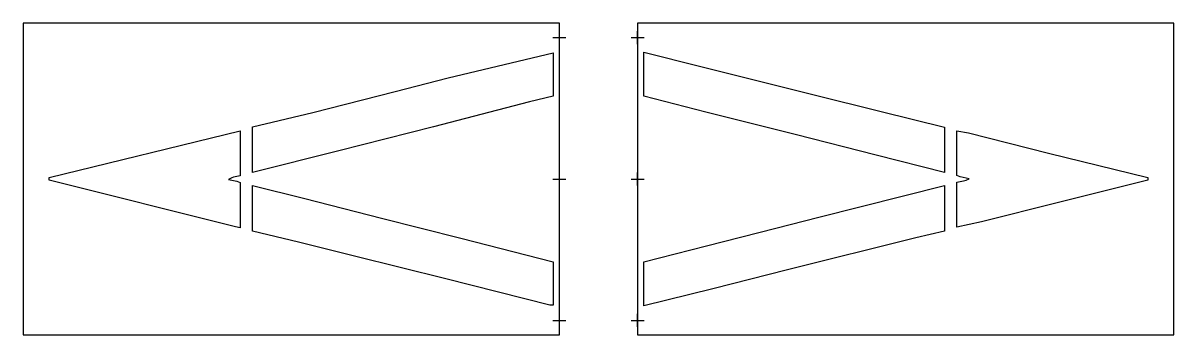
# Model space of a CAD drawing. Header units: inches. Extents: x 0 to 177, y 0 to 48.
import ezdxf

# ---------------------------------------------------------------- set-up
doc = ezdxf.new("R2010")
doc.units = ezdxf.units.IN
doc.header["$MEASUREMENT"] = 0
doc.layers.add('CUT', color=1, linetype='Continuous')
doc.layers.add('REG', color=5, linetype='Continuous')

msp = doc.modelspace()

# ---------------------------------------------------------------- linework, layer by layer
at = {"layer": 'CUT'}
for points in [[(0, 0), (82.5, 0), (82.5, 48), (0, 48)], [(94.5, 0), (177, 0), (177, 48), (94.5, 48)], [(63.11, 32.04), (48.55, 28.31), (35.27, 25), (35.27, 32.02), (44.57, 34.25), (57.24, 37.45), (65.4, 39.54), (81.55, 43.43), (81.55, 36.72), (77.91, 35.87)], [(131.99, 34.36), (141.73, 32), (141.73, 25), (131.19, 27.66), (118.73, 30.84), (105.03, 34.27), (95.45, 36.76), (95.45, 43.5), (104.24, 41.32), (121.45, 37.02)], [(33.37, 24.47), (32.38, 24.28), (32.1, 24.19), (31.91, 24.1), (31.61, 23.94), (32.86, 23.66), (33.37, 23.46), (33.37, 16.5), (32.69, 16.63), (4, 23.81), (4, 24.21), (33.37, 31.4)], [(143.63, 23.52), (144.62, 23.72), (145.02, 23.84), (145.48, 24.04), (144.14, 24.34), (143.63, 24.54), (143.63, 31.4), (145.39, 31.09), (157.7, 28), (173, 24.21), (173, 23.81), (159.22, 20.38), (147.4, 17.39), (143.63, 16.61)], [(43.35, 21.01), (55.12, 17.99), (67.33, 14.88), (81.55, 11.25), (81.55, 4.6), (81.04, 4.6), (65.03, 8.63), (50.99, 12.12), (42.36, 14.3), (35.27, 15.98), (35.27, 23)], [(122.37, 18.15), (141.73, 23), (141.73, 15.99), (137.29, 14.97), (117.56, 10.02), (106.1, 7.09), (95.45, 4.5), (95.45, 11.28), (105.1, 13.72), (115.76, 16.43)]]:
    msp.add_lwpolyline(points, close=True, dxfattribs=at)
at = {"layer": 'REG'}
for points in [[(82.5, 44.75), (82.5, 46.75)], [(94.5, 44.75), (94.5, 46.75)], [(81.5, 45.75), (83.5, 45.75)], [(93.5, 45.75), (95.5, 45.75)], [(82.5, 23), (82.5, 25)], [(94.5, 23), (94.5, 25)], [(81.5, 24), (83.5, 24)], [(93.5, 24), (95.5, 24)], [(81.5, 2.25), (83.5, 2.25)], [(82.5, 1.25), (82.5, 3.25)], [(93.5, 2.25), (95.5, 2.25)], [(94.5, 1.25), (94.5, 3.25)]]:
    msp.add_lwpolyline(points, dxfattribs=at)

doc.saveas('drawing.dxf')
